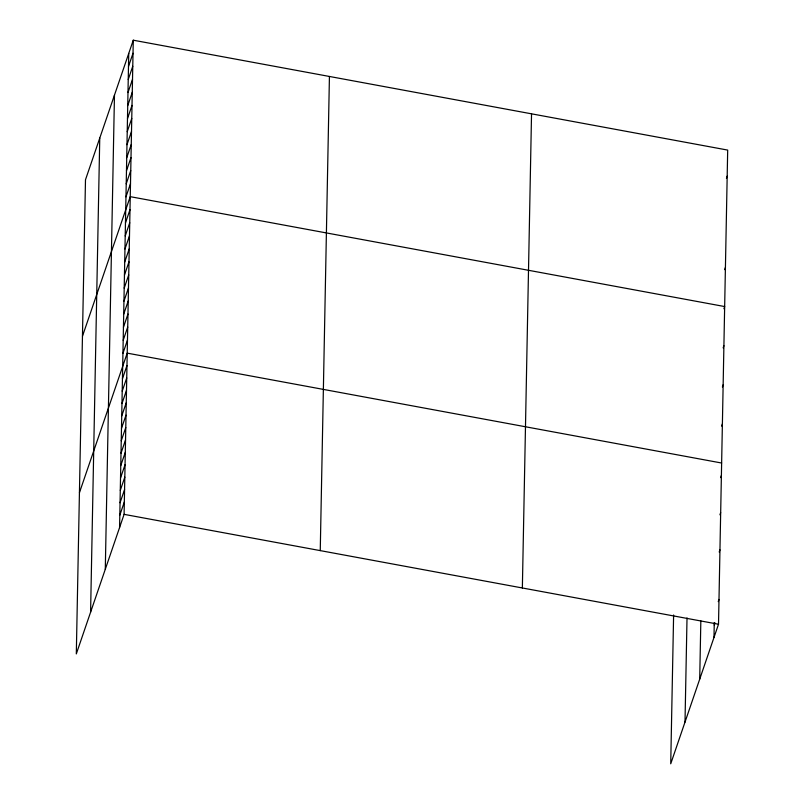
<?xml version="1.0" encoding="UTF-8"?>
<svg xmlns="http://www.w3.org/2000/svg" width="804" height="804" viewBox="0 0 804 804"><rect width="100%" height="100%" fill="white"/><g stroke="black" fill="none" stroke-linecap="round" stroke-linejoin="round"><path stroke-width="1.21" d="M90.591 612.226L99.756 138.077M105.294 569.272L114.469 95.123M119.565 527.575L128.74 53.426M133.273 40.2L85.485 179.764L76.31 653.913L124.097 514.349L133.273 40.2L727.69 150.087L718.515 624.236L670.727 763.8L673.611 614.99M320.253 550.609L329.429 76.46M522.359 587.975L531.534 113.826M685.008 722.103L687.018 617.944M699.711 679.149L700.837 620.869M713.982 637.461L714.274 622.577M128.489 66.461L133.022 53.235M128.238 79.506L132.76 66.28M127.987 92.54L132.509 79.315M127.735 105.585L132.258 92.359M127.484 118.62L132.007 105.394M127.223 131.665L131.755 118.439M126.972 144.7L131.504 131.474M126.72 157.735L131.253 144.509M126.469 170.78L131.002 157.554M126.218 183.814L130.75 170.589M125.967 196.859L130.499 183.634M82.46 336.233L130.238 196.668L724.665 306.555L723.912 308.756M125.464 222.939L129.987 209.703M125.213 235.974L129.735 222.748M124.962 249.009L129.484 235.783M124.7 262.054L129.233 248.828M124.449 275.089L128.982 261.863M124.198 288.133L128.73 274.908M123.947 301.168L128.479 287.943M123.695 314.203L128.228 300.977M123.444 327.248L127.977 314.022M123.193 340.283L127.715 327.057M122.942 353.328L127.464 340.102M79.435 492.701L127.213 353.137L721.63 463.024M122.449 378.764L126.972 365.539M122.208 391.166L126.73 377.94M121.967 403.568L126.499 390.342M121.726 415.969L126.258 402.744M121.484 428.371L126.017 415.145M121.243 440.773L125.776 427.547M121.012 453.175L125.535 439.949M120.771 465.566L125.293 452.34M120.53 477.968L125.052 464.742M120.288 490.37L124.811 477.144M120.047 502.771L124.58 489.546M119.806 515.173L124.339 501.947M726.434 178.367L727.188 176.166M724.665 269.642L725.419 267.43M723.148 347.871L723.901 345.67M722.394 386.995L723.148 384.784M721.64 426.11L722.394 423.909M720.635 477.626L721.399 475.425M719.922 514.831L720.675 512.62M719.198 552.036L719.952 549.825M718.243 601.633L718.997 599.432M714.223 625.06L714.977 622.849M124.097 514.349L718.515 624.236"/></g></svg>
